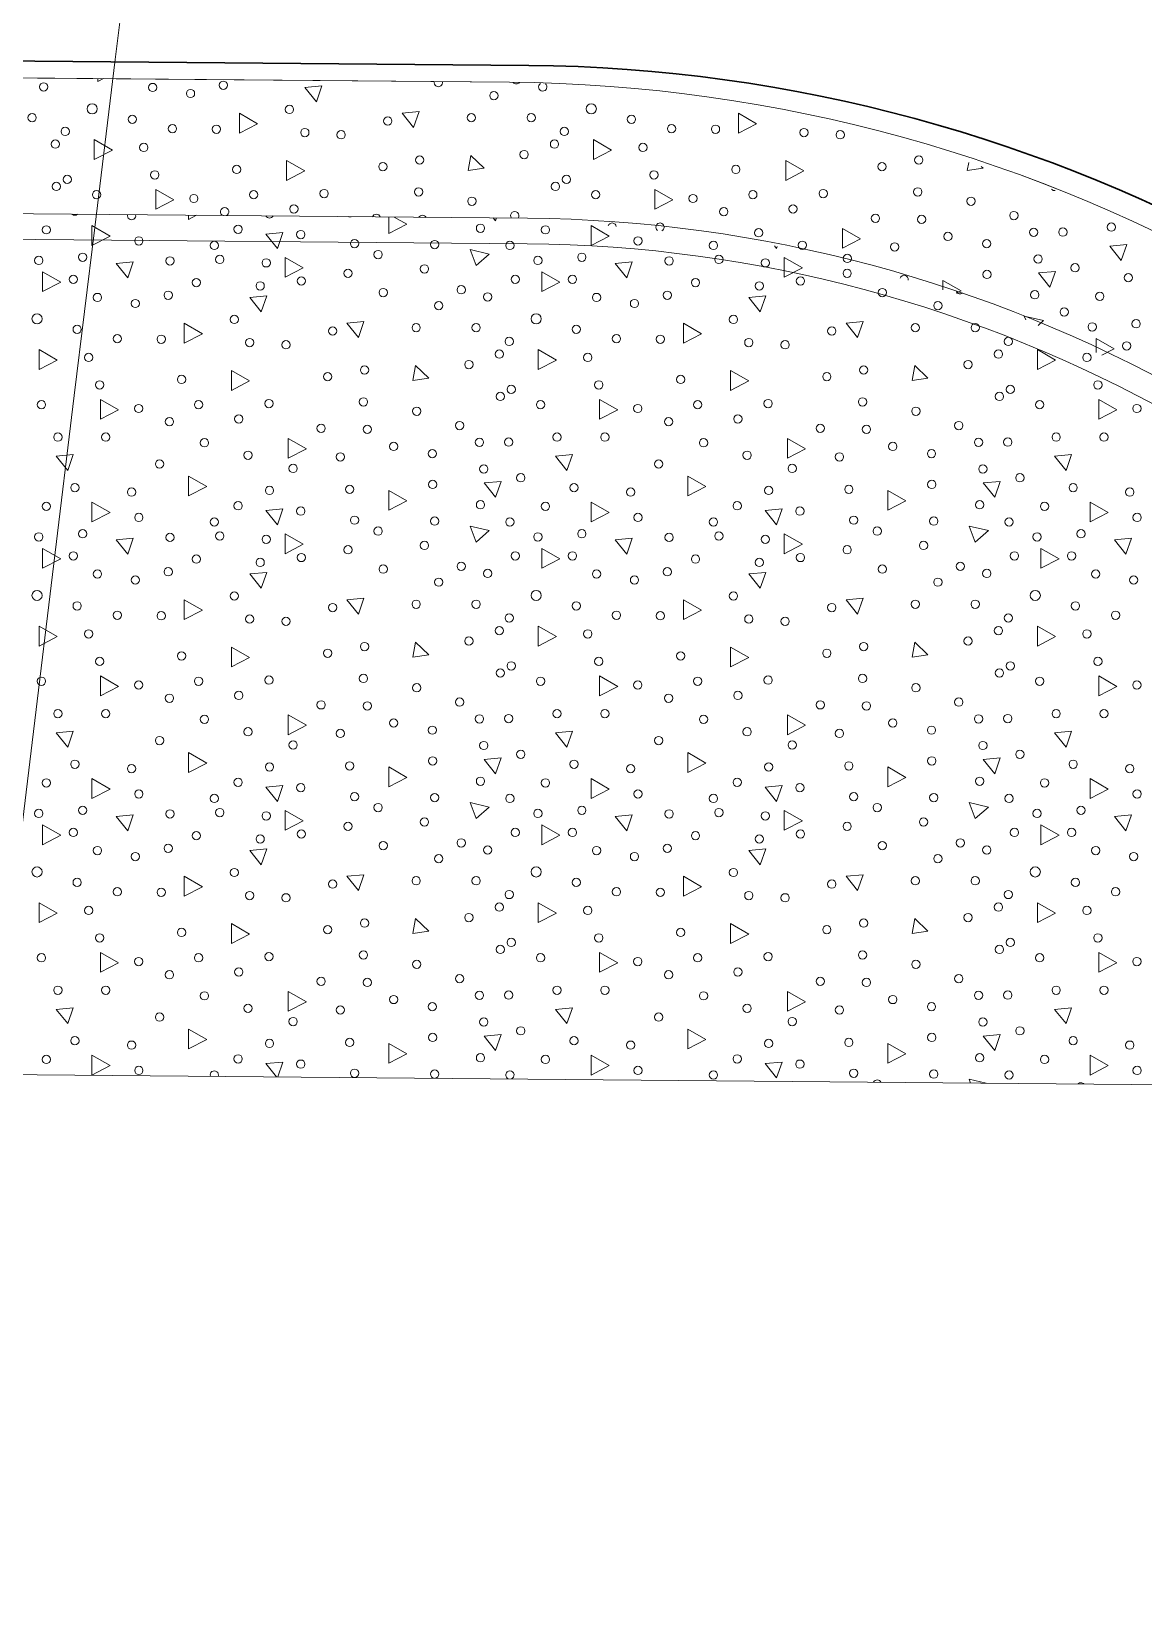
# Model space of a CAD drawing. Extents: x 2536801 to 2538856, y 7112140 to 7131569.
# Drawn here: x 2538338.9 to 2538382.5, y 7129073.7 to 7129136 of the extents above; entities that cross this region are included whole.
import ezdxf

# ---------------------------------------------------------------- set-up
doc = ezdxf.new("R2010")
doc.units = 0
doc.header["$LTSCALE"] = 100
doc.header["$MEASUREMENT"] = 0
for name, color, linetype, lineweight in [('D_BOC_XST', 4, 'Continuous', 13), ('D_CTB_1', 2, 'Continuous', 0), ('D_EOS_ML', 7, 'Continuous', 30), ('D_EOT_ML', 7, 'Continuous', 13), ('D_FOC_XST', 4, 'Continuous', 30), ('D_RIPRAP_1', 7, 'Continuous', 0)]:
    doc.layers.add(name, color=color, linetype=linetype, lineweight=lineweight)

msp = doc.modelspace()

# ---------------------------------------------------------------- linework, layer by layer
at = {"layer": 'D_BOC_XST', "lineweight": 0}
msp.add_line((2538223.747, 7129135.167), (2538357.661, 7129133.989), dxfattribs=at)
at = {"layer": 'D_BOC_XST', "lineweight": 0, "flags": 128}
msp.add_lwpolyline([(2538357.661, 7129133.989), (2538223.748, 7129135.167)], dxfattribs=at)
at = {"layer": 'D_BOC_XST', "lineweight": 0}
msp.add_arc((2538357.133, 7129073.991), 60, 30.2912, 89.49567, dxfattribs=at)
at = {"layer": 'D_CTB_1', "linetype": 'Continuous', "lineweight": 0, "ltscale": 0.025, "extrusion": (0, 0, -1)}
for radius, start, end in [(11516, 6.670132, 11.5299872), (11484, 1.8249254, 8.0891807)]:
    msp.add_arc((-2549729.581, 7127736.073), radius, start, end, dxfattribs=at)
at = {"layer": 'D_EOS_ML', "extrusion": (0, 0, -1)}
for radius, start, end in [(11515, 1.8249254, 11.5299872), (11485, 1.8249254, 10.3229376), (11403, 3.5272703, 8.5208017)]:
    msp.add_arc((-2549729.581, 7127736.073), radius, start, end, dxfattribs=at)
at = {"layer": 'D_EOT_ML', "extrusion": (0, 0, -1)}
for radius, start, end in [(11527, 1.8249254, 11.5299872), (11473, 1.8249254, 10.3226488), (11413, 3.6579404, 8.3726406)]:
    msp.add_arc((-2549729.581, 7127736.073), radius, start, end, dxfattribs=at)
at = {"layer": 'D_FOC_XST'}
msp.add_line((2538223.754, 7129135.834), (2538358.409, 7129134.649), dxfattribs=at)
msp.add_arc((2538357.881, 7129074.651), 60, 31.31227, 89.49567, dxfattribs=at)
at = {"layer": 'D_RIPRAP_1', "color": 7, "linetype": 'Continuous', "lineweight": 0}
for p, q in [((2538356.028, 7129130.524), (2538356.136, 7129131.108)), ((2538356.136, 7129131.108), (2538356.654, 7129130.612)), ((2538375.63, 7129130.524), (2538375.689, 7129130.843)), ((2538356.654, 7129130.612), (2538356.028, 7129130.524)), ((2538376.256, 7129130.612), (2538375.63, 7129130.524)), ((2538376.182, 7129130.683), (2538376.256, 7129130.612)), ((2538262.841, 7129128.49), (2538358.348, 7129127.649)), ((2538353.862, 7129122.28), (2538353.97, 7129122.864)), ((2538353.97, 7129122.864), (2538354.488, 7129122.368)), ((2538373.464, 7129122.28), (2538373.572, 7129122.864)), ((2538373.572, 7129122.864), (2538374.09, 7129122.368)), ((2538354.488, 7129122.368), (2538353.862, 7129122.28)), ((2538374.09, 7129122.368), (2538373.464, 7129122.28)), ((2538353.862, 7129111.424), (2538353.97, 7129112.008)), ((2538353.97, 7129112.008), (2538354.488, 7129111.512)), ((2538373.464, 7129111.424), (2538373.572, 7129112.008)), ((2538373.572, 7129112.008), (2538374.09, 7129111.512)), ((2538354.488, 7129111.512), (2538353.862, 7129111.424)), ((2538374.09, 7129111.512), (2538373.464, 7129111.424)), ((2538353.862, 7129100.568), (2538353.97, 7129101.152)), ((2538353.97, 7129101.152), (2538354.488, 7129100.656)), ((2538373.464, 7129100.568), (2538373.572, 7129101.152)), ((2538373.572, 7129101.152), (2538374.09, 7129100.656)), ((2538354.488, 7129100.656), (2538353.862, 7129100.568)), ((2538374.09, 7129100.656), (2538373.464, 7129100.568))]:
    msp.add_line(p, q, dxfattribs=at)
at = {"layer": 'D_RIPRAP_1', "color": 7, "linetype": 'Continuous', "lineweight": 0, "flags": 128}
for points in [[(2538223.748, 7129135.167), (2538357.661, 7129133.989, -0.264232), (2538408.941, 7129104.255, -0.088771), (2538416.221, 7129084.409), (2538417.1, 7129084.305, 0.096526), (2538409.142, 7129105.833, 0.259472), (2538358.409, 7129134.649), (2538223.754, 7129135.834, -0.000001)], [(2538262.85, 7129129.49), (2538358.357, 7129128.649, -0.25617), (2538403.665, 7129103.284), (2538408.851, 7129094.993, 0.000211), (2538407.706, 7129085.424), (2538416.221, 7129084.409, 0.088771), (2538408.941, 7129104.255, 0.264232), (2538357.661, 7129133.989), (2538223.748, 7129135.167)]]:
    msp.add_lwpolyline(points, format="xyb", dxfattribs=at)
for points in [[(2538416.221, 7129084.409, 0.088771), (2538408.941, 7129104.255, 0.264232), (2538357.661, 7129133.989), (2538223.748, 7129135.167, 0.000001), (2538223.748, 7129135.167), (2538223.747, 7129135.167, 0.000001), (2538223.747, 7129135.167, 0.033064), (2538217.241, 7129134.794, 0.005237), (2538216.217, 7129134.656, 0.000823), (2538211.673, 7129096.728), (2538217.347, 7129105.3, -0.253968), (2538262.85, 7129129.49), (2538358.357, 7129128.649, -0.25617), (2538403.665, 7129103.284), (2538408.851, 7129094.993, 0.000013), (2538408.781, 7129094.41, 0.000198), (2538407.706, 7129085.424)], [(2538211.673, 7129096.728, 0.000013), (2538211.604, 7129096.145), (2538408.781, 7129094.41, -0.000013), (2538408.851, 7129094.993), (2538403.665, 7129103.284, 0.25617), (2538358.357, 7129128.649), (2538262.85, 7129129.49, 0.253968), (2538217.347, 7129105.3)], [(2538211.673, 7129096.728, 0.000013), (2538211.604, 7129096.145), (2538408.781, 7129094.41, -0.000013), (2538408.851, 7129094.993), (2538403.665, 7129103.284, 0.25617), (2538358.357, 7129128.649), (2538262.85, 7129129.49, 0.253968), (2538217.347, 7129105.3)]]:
    msp.add_lwpolyline(points, format="xyb", close=True, dxfattribs=at)
for points in [[(2538341.712, 7129134.129), (2538341.486, 7129134.012), (2538341.486, 7129134.131)], [(2538345.363, 7129128.764), (2538345.054, 7129128.604), (2538345.054, 7129128.766)], [(2538353.13, 7129128.695), (2538353.622, 7129128.412), (2538352.91, 7129128.044), (2538352.91, 7129128.697)], [(2538357.146, 7129128.66), (2538357.108, 7129128.55), (2538357.018, 7129128.661)], [(2538368.171, 7129127.538), (2538368.146, 7129127.466), (2538368.066, 7129127.564)], [(2538374.678, 7129125.844), (2538374.678, 7129126.21), (2538375.39, 7129125.8), (2538375.202, 7129125.703)], [(2538377.928, 7129124.665), (2538377.874, 7129124.806), (2538378.63, 7129124.632), (2538378.411, 7129124.441)], [(2538380.69, 7129123.382), (2538380.69, 7129123.934), (2538381.402, 7129123.524), (2538380.92, 7129123.275)], [(2538348.51, 7129094.94), (2538348.092, 7129095.46), (2538348.76, 7129095.524), (2538348.558, 7129094.94)], [(2538375.765, 7129094.7), (2538375.708, 7129094.85), (2538376.381, 7129094.695)]]:
    msp.add_lwpolyline(points, dxfattribs=at)
for points in [[(2538349.618, 7129133.784), (2538350.286, 7129133.848), (2538350.07, 7129133.222)], [(2538347.048, 7129131.992), (2538347.048, 7129132.77), (2538347.76, 7129132.36)], [(2538353.438, 7129132.77), (2538354.106, 7129132.834), (2538353.89, 7129132.208)], [(2538366.65, 7129131.992), (2538366.65, 7129132.77), (2538367.362, 7129132.36)], [(2538341.35, 7129130.956), (2538341.35, 7129131.734), (2538342.062, 7129131.324)], [(2538360.952, 7129130.956), (2538360.952, 7129131.734), (2538361.664, 7129131.324)], [(2538348.904, 7129130.136), (2538348.904, 7129130.914), (2538349.616, 7129130.504)], [(2538368.506, 7129130.136), (2538368.506, 7129130.914), (2538369.218, 7129130.504)], [(2538343.76, 7129129.002), (2538343.76, 7129129.78), (2538344.472, 7129129.37)], [(2538363.362, 7129129.002), (2538363.362, 7129129.78), (2538364.074, 7129129.37)], [(2538341.256, 7129127.582), (2538341.256, 7129128.36), (2538341.968, 7129127.95)], [(2538360.858, 7129127.582), (2538360.858, 7129128.36), (2538361.57, 7129127.95)], [(2538370.734, 7129127.474), (2538370.734, 7129128.252), (2538371.446, 7129127.842)], [(2538348.092, 7129128.028), (2538348.76, 7129128.092), (2538348.544, 7129127.466)], [(2538381.226, 7129127.548), (2538381.894, 7129127.612), (2538381.678, 7129126.986)], [(2538348.842, 7129126.336), (2538348.842, 7129127.114), (2538349.554, 7129126.704)], [(2538356.344, 7129126.792), (2538356.106, 7129127.418), (2538356.862, 7129127.244)], [(2538368.444, 7129126.336), (2538368.444, 7129127.114), (2538369.156, 7129126.704)], [(2538339.32, 7129125.768), (2538339.32, 7129126.546), (2538340.032, 7129126.136)], [(2538342.208, 7129126.878), (2538342.876, 7129126.942), (2538342.66, 7129126.316)], [(2538358.922, 7129125.768), (2538358.922, 7129126.546), (2538359.634, 7129126.136)], [(2538361.81, 7129126.878), (2538362.478, 7129126.942), (2538362.262, 7129126.316)], [(2538378.424, 7129126.5), (2538379.092, 7129126.564), (2538378.876, 7129125.938)], [(2538347.452, 7129125.54), (2538348.12, 7129125.604), (2538347.904, 7129124.978)], [(2538367.054, 7129125.54), (2538367.722, 7129125.604), (2538367.506, 7129124.978)], [(2538344.882, 7129123.748), (2538344.882, 7129124.526), (2538345.594, 7129124.116)], [(2538351.272, 7129124.526), (2538351.94, 7129124.59), (2538351.724, 7129123.964)], [(2538364.484, 7129123.748), (2538364.484, 7129124.526), (2538365.196, 7129124.116)], [(2538370.874, 7129124.526), (2538371.542, 7129124.59), (2538371.326, 7129123.964)], [(2538339.184, 7129122.712), (2538339.184, 7129123.49), (2538339.896, 7129123.08)], [(2538358.786, 7129122.712), (2538358.786, 7129123.49), (2538359.498, 7129123.08)], [(2538378.388, 7129122.712), (2538378.388, 7129123.49), (2538379.1, 7129123.08)], [(2538346.738, 7129121.892), (2538346.738, 7129122.67), (2538347.45, 7129122.26)], [(2538366.34, 7129121.892), (2538366.34, 7129122.67), (2538367.052, 7129122.26)], [(2538341.594, 7129120.758), (2538341.594, 7129121.536), (2538342.306, 7129121.126)], [(2538361.196, 7129120.758), (2538361.196, 7129121.536), (2538361.908, 7129121.126)], [(2538380.798, 7129120.758), (2538380.798, 7129121.536), (2538381.51, 7129121.126)], [(2538348.966, 7129119.23), (2538348.966, 7129120.008), (2538349.678, 7129119.598)], [(2538368.568, 7129119.23), (2538368.568, 7129120.008), (2538369.28, 7129119.598)], [(2538339.856, 7129119.304), (2538340.524, 7129119.368), (2538340.308, 7129118.742)], [(2538359.458, 7129119.304), (2538360.126, 7129119.368), (2538359.91, 7129118.742)], [(2538379.06, 7129119.304), (2538379.728, 7129119.368), (2538379.512, 7129118.742)], [(2538345.054, 7129117.748), (2538345.054, 7129118.526), (2538345.766, 7129118.116)], [(2538356.656, 7129118.256), (2538357.324, 7129118.32), (2538357.108, 7129117.694)], [(2538364.656, 7129117.748), (2538364.656, 7129118.526), (2538365.368, 7129118.116)], [(2538376.258, 7129118.256), (2538376.926, 7129118.32), (2538376.71, 7129117.694)], [(2538352.91, 7129117.188), (2538352.91, 7129117.966), (2538353.622, 7129117.556)], [(2538372.512, 7129117.188), (2538372.512, 7129117.966), (2538373.224, 7129117.556)], [(2538341.256, 7129116.726), (2538341.256, 7129117.504), (2538341.968, 7129117.094)], [(2538348.092, 7129117.172), (2538348.76, 7129117.236), (2538348.544, 7129116.61)], [(2538360.858, 7129116.726), (2538360.858, 7129117.504), (2538361.57, 7129117.094)], [(2538367.694, 7129117.172), (2538368.362, 7129117.236), (2538368.146, 7129116.61)], [(2538380.46, 7129116.726), (2538380.46, 7129117.504), (2538381.172, 7129117.094)], [(2538356.344, 7129115.936), (2538356.106, 7129116.562), (2538356.862, 7129116.388)], [(2538375.946, 7129115.936), (2538375.708, 7129116.562), (2538376.464, 7129116.388)], [(2538342.208, 7129116.022), (2538342.876, 7129116.086), (2538342.66, 7129115.46)], [(2538348.842, 7129115.48), (2538348.842, 7129116.258), (2538349.554, 7129115.848)], [(2538361.81, 7129116.022), (2538362.478, 7129116.086), (2538362.262, 7129115.46)], [(2538368.444, 7129115.48), (2538368.444, 7129116.258), (2538369.156, 7129115.848)], [(2538381.412, 7129116.022), (2538382.08, 7129116.086), (2538381.864, 7129115.46)], [(2538339.32, 7129114.912), (2538339.32, 7129115.69), (2538340.032, 7129115.28)], [(2538358.922, 7129114.912), (2538358.922, 7129115.69), (2538359.634, 7129115.28)], [(2538378.524, 7129114.912), (2538378.524, 7129115.69), (2538379.236, 7129115.28)], [(2538347.452, 7129114.684), (2538348.12, 7129114.748), (2538347.904, 7129114.122)], [(2538367.054, 7129114.684), (2538367.722, 7129114.748), (2538367.506, 7129114.122)], [(2538344.882, 7129112.892), (2538344.882, 7129113.67), (2538345.594, 7129113.26)], [(2538351.272, 7129113.67), (2538351.94, 7129113.734), (2538351.724, 7129113.108)], [(2538364.484, 7129112.892), (2538364.484, 7129113.67), (2538365.196, 7129113.26)], [(2538370.874, 7129113.67), (2538371.542, 7129113.734), (2538371.326, 7129113.108)], [(2538339.184, 7129111.856), (2538339.184, 7129112.634), (2538339.896, 7129112.224)], [(2538358.786, 7129111.856), (2538358.786, 7129112.634), (2538359.498, 7129112.224)], [(2538378.388, 7129111.856), (2538378.388, 7129112.634), (2538379.1, 7129112.224)], [(2538346.738, 7129111.036), (2538346.738, 7129111.814), (2538347.45, 7129111.404)], [(2538366.34, 7129111.036), (2538366.34, 7129111.814), (2538367.052, 7129111.404)], [(2538341.594, 7129109.902), (2538341.594, 7129110.68), (2538342.306, 7129110.27)], [(2538361.196, 7129109.902), (2538361.196, 7129110.68), (2538361.908, 7129110.27)], [(2538380.798, 7129109.902), (2538380.798, 7129110.68), (2538381.51, 7129110.27)], [(2538348.966, 7129108.374), (2538348.966, 7129109.152), (2538349.678, 7129108.742)], [(2538368.568, 7129108.374), (2538368.568, 7129109.152), (2538369.28, 7129108.742)], [(2538339.856, 7129108.448), (2538340.524, 7129108.512), (2538340.308, 7129107.886)], [(2538359.458, 7129108.448), (2538360.126, 7129108.512), (2538359.91, 7129107.886)], [(2538379.06, 7129108.448), (2538379.728, 7129108.512), (2538379.512, 7129107.886)], [(2538345.054, 7129106.892), (2538345.054, 7129107.67), (2538345.766, 7129107.26)], [(2538364.656, 7129106.892), (2538364.656, 7129107.67), (2538365.368, 7129107.26)], [(2538352.91, 7129106.332), (2538352.91, 7129107.11), (2538353.622, 7129106.7)], [(2538356.656, 7129107.4), (2538357.324, 7129107.464), (2538357.108, 7129106.838)], [(2538372.512, 7129106.332), (2538372.512, 7129107.11), (2538373.224, 7129106.7)], [(2538376.258, 7129107.4), (2538376.926, 7129107.464), (2538376.71, 7129106.838)], [(2538341.256, 7129105.87), (2538341.256, 7129106.648), (2538341.968, 7129106.238)], [(2538360.858, 7129105.87), (2538360.858, 7129106.648), (2538361.57, 7129106.238)], [(2538380.46, 7129105.87), (2538380.46, 7129106.648), (2538381.172, 7129106.238)], [(2538348.092, 7129106.316), (2538348.76, 7129106.38), (2538348.544, 7129105.754)], [(2538367.694, 7129106.316), (2538368.362, 7129106.38), (2538368.146, 7129105.754)], [(2538342.208, 7129105.166), (2538342.876, 7129105.23), (2538342.66, 7129104.604)], [(2538348.842, 7129104.624), (2538348.842, 7129105.402), (2538349.554, 7129104.992)], [(2538356.344, 7129105.08), (2538356.106, 7129105.706), (2538356.862, 7129105.532)], [(2538361.81, 7129105.166), (2538362.478, 7129105.23), (2538362.262, 7129104.604)], [(2538368.444, 7129104.624), (2538368.444, 7129105.402), (2538369.156, 7129104.992)], [(2538375.946, 7129105.08), (2538375.708, 7129105.706), (2538376.464, 7129105.532)], [(2538381.412, 7129105.166), (2538382.08, 7129105.23), (2538381.864, 7129104.604)], [(2538339.32, 7129104.056), (2538339.32, 7129104.834), (2538340.032, 7129104.424)], [(2538358.922, 7129104.056), (2538358.922, 7129104.834), (2538359.634, 7129104.424)], [(2538378.524, 7129104.056), (2538378.524, 7129104.834), (2538379.236, 7129104.424)], [(2538347.452, 7129103.828), (2538348.12, 7129103.892), (2538347.904, 7129103.266)], [(2538367.054, 7129103.828), (2538367.722, 7129103.892), (2538367.506, 7129103.266)], [(2538344.882, 7129102.036), (2538344.882, 7129102.814), (2538345.594, 7129102.404)], [(2538351.272, 7129102.814), (2538351.94, 7129102.878), (2538351.724, 7129102.252)], [(2538364.484, 7129102.036), (2538364.484, 7129102.814), (2538365.196, 7129102.404)], [(2538370.874, 7129102.814), (2538371.542, 7129102.878), (2538371.326, 7129102.252)], [(2538339.184, 7129101), (2538339.184, 7129101.778), (2538339.896, 7129101.368)], [(2538358.786, 7129101), (2538358.786, 7129101.778), (2538359.498, 7129101.368)], [(2538378.388, 7129101), (2538378.388, 7129101.778), (2538379.1, 7129101.368)], [(2538346.738, 7129100.18), (2538346.738, 7129100.958), (2538347.45, 7129100.548)], [(2538366.34, 7129100.18), (2538366.34, 7129100.958), (2538367.052, 7129100.548)], [(2538341.594, 7129099.046), (2538341.594, 7129099.824), (2538342.306, 7129099.414)], [(2538361.196, 7129099.046), (2538361.196, 7129099.824), (2538361.908, 7129099.414)], [(2538380.798, 7129099.046), (2538380.798, 7129099.824), (2538381.51, 7129099.414)], [(2538348.966, 7129097.518), (2538348.966, 7129098.296), (2538349.678, 7129097.886)], [(2538368.568, 7129097.518), (2538368.568, 7129098.296), (2538369.28, 7129097.886)], [(2538339.856, 7129097.592), (2538340.524, 7129097.656), (2538340.308, 7129097.03)], [(2538359.458, 7129097.592), (2538360.126, 7129097.656), (2538359.91, 7129097.03)], [(2538379.06, 7129097.592), (2538379.728, 7129097.656), (2538379.512, 7129097.03)], [(2538345.054, 7129096.036), (2538345.054, 7129096.814), (2538345.766, 7129096.404)], [(2538356.656, 7129096.544), (2538357.324, 7129096.608), (2538357.108, 7129095.982)], [(2538364.656, 7129096.036), (2538364.656, 7129096.814), (2538365.368, 7129096.404)], [(2538376.258, 7129096.544), (2538376.926, 7129096.608), (2538376.71, 7129095.982)], [(2538352.91, 7129095.476), (2538352.91, 7129096.254), (2538353.622, 7129095.844)], [(2538372.512, 7129095.476), (2538372.512, 7129096.254), (2538373.224, 7129095.844)], [(2538341.256, 7129095.014), (2538341.256, 7129095.792), (2538341.968, 7129095.382)], [(2538360.858, 7129095.014), (2538360.858, 7129095.792), (2538361.57, 7129095.382)], [(2538367.694, 7129095.46), (2538368.362, 7129095.524), (2538368.146, 7129094.898)], [(2538380.46, 7129095.014), (2538380.46, 7129095.792), (2538381.172, 7129095.382)]]:
    msp.add_lwpolyline(points, close=True, dxfattribs=at)
at = {"layer": 'D_RIPRAP_1', "color": 7, "linetype": 'Continuous', "lineweight": 0}
for centre, radius in [((2538339.36, 7129133.804), 0.163), ((2538343.64, 7129133.782), 0.163), ((2538346.418, 7129133.87), 0.163), ((2538345.128, 7129133.546), 0.163), ((2538357.042, 7129133.462), 0.163), ((2538338.908, 7129132.596), 0.163), ((2538341.266, 7129132.942), 0.199), ((2538342.842, 7129132.532), 0.163), ((2538349.014, 7129132.92), 0.163), ((2538352.876, 7129132.466), 0.163), ((2538356.156, 7129132.596), 0.163), ((2538358.51, 7129132.596), 0.163), ((2538360.868, 7129132.942), 0.199), ((2538362.444, 7129132.532), 0.163), ((2538340.208, 7129132.056), 0.163), ((2538344.418, 7129132.164), 0.163), ((2538346.144, 7129132.142), 0.163), ((2538349.618, 7129132.014), 0.163), ((2538351.042, 7129131.926), 0.163), ((2538359.81, 7129132.056), 0.163), ((2538364.02, 7129132.164), 0.163), ((2538365.746, 7129132.142), 0.163), ((2538369.22, 7129132.014), 0.163), ((2538370.644, 7129131.926), 0.163), ((2538339.82, 7129131.56), 0.163), ((2538343.294, 7129131.43), 0.163), ((2538358.228, 7129131.15), 0.163), ((2538359.422, 7129131.56), 0.163), ((2538362.896, 7129131.43), 0.163), ((2538346.942, 7129130.566), 0.163), ((2538352.682, 7129130.674), 0.163), ((2538354.128, 7129130.934), 0.163), ((2538366.544, 7129130.566), 0.163), ((2538372.284, 7129130.674), 0.163), ((2538373.73, 7129130.934), 0.163), ((2538339.858, 7129129.898), 0.163), ((2538340.288, 7129130.174), 0.163), ((2538343.726, 7129130.352), 0.163), ((2538359.46, 7129129.898), 0.163), ((2538359.89, 7129130.174), 0.163), ((2538363.328, 7129130.352), 0.163), ((2538341.438, 7129129.574), 0.163), ((2538345.258, 7129129.424), 0.163), ((2538347.61, 7129129.574), 0.163), ((2538350.374, 7129129.618), 0.163), ((2538354.086, 7129129.682), 0.163), ((2538356.178, 7129129.316), 0.163), ((2538361.04, 7129129.574), 0.163), ((2538364.86, 7129129.424), 0.163), ((2538367.212, 7129129.574), 0.163), ((2538369.976, 7129129.618), 0.163), ((2538373.688, 7129129.682), 0.163), ((2538375.78, 7129129.316), 0.163), ((2538349.188, 7129129.014), 0.163), ((2538366.07, 7129128.906), 0.163), ((2538368.79, 7129129.014), 0.163), ((2538377.464, 7129128.754), 0.163), ((2538339.466, 7129128.194), 0.163), ((2538346.998, 7129128.216), 0.163), ((2538356.516, 7129128.258), 0.163), ((2538359.068, 7129128.194), 0.163), ((2538367.442, 7129128.078), 0.163), ((2538372.026, 7129128.646), 0.163), ((2538373.84, 7129128.604), 0.163), ((2538378.242, 7129128.096), 0.163), ((2538379.39, 7129128.106), 0.163), ((2538381.29, 7129128.3), 0.163), ((2538343.098, 7129127.76), 0.163), ((2538346.064, 7129127.582), 0.163), ((2538349.458, 7129128.008), 0.163), ((2538351.572, 7129127.652), 0.163), ((2538354.716, 7129127.616), 0.163), ((2538357.672, 7129127.582), 0.163), ((2538362.7, 7129127.76), 0.163), ((2538365.666, 7129127.582), 0.163), ((2538369.154, 7129127.588), 0.163), ((2538372.78, 7129127.524), 0.163), ((2538374.874, 7129127.934), 0.163), ((2538376.394, 7129127.652), 0.163), ((2538339.17, 7129126.994), 0.163), ((2538340.894, 7129127.118), 0.163), ((2538344.322, 7129126.976), 0.163), ((2538346.278, 7129127.03), 0.163), ((2538348.1, 7129126.898), 0.163), ((2538352.494, 7129127.224), 0.163), ((2538358.772, 7129126.994), 0.163), ((2538360.496, 7129127.118), 0.163), ((2538363.924, 7129126.976), 0.163), ((2538365.88, 7129127.03), 0.163), ((2538367.702, 7129126.898), 0.163), ((2538370.924, 7129127.07), 0.163), ((2538378.414, 7129127.05), 0.163), ((2538340.524, 7129126.25), 0.163), ((2538349.48, 7129126.186), 0.163), ((2538351.314, 7129126.488), 0.163), ((2538354.314, 7129126.66), 0.163), ((2538357.882, 7129126.25), 0.163), ((2538360.126, 7129126.25), 0.163), ((2538369.082, 7129126.186), 0.163), ((2538370.916, 7129126.488), 0.163), ((2538376.406, 7129126.444), 0.163), ((2538379.866, 7129126.704), 0.163), ((2538381.958, 7129126.316), 0.163), ((2538344.252, 7129125.626), 0.163), ((2538345.358, 7129126.122), 0.163), ((2538347.864, 7129125.992), 0.163), ((2538352.696, 7129125.732), 0.163), ((2538355.76, 7129125.84), 0.163), ((2538356.796, 7129125.56), 0.163), ((2538363.854, 7129125.626), 0.163), ((2538364.96, 7129126.122), 0.163), ((2538367.466, 7129125.992), 0.163), ((2538372.298, 7129125.732), 0.163), ((2538378.284, 7129125.646), 0.163), ((2538380.836, 7129125.582), 0.163), ((2538341.474, 7129125.538), 0.163), ((2538342.962, 7129125.302), 0.163), ((2538354.876, 7129125.218), 0.163), ((2538361.076, 7129125.538), 0.163), ((2538362.564, 7129125.302), 0.163), ((2538374.478, 7129125.218), 0.163), ((2538379.44, 7129124.97), 0.163), ((2538339.1, 7129124.698), 0.199), ((2538346.848, 7129124.676), 0.163), ((2538353.99, 7129124.352), 0.163), ((2538356.344, 7129124.352), 0.163), ((2538358.702, 7129124.698), 0.199), ((2538366.45, 7129124.676), 0.163), ((2538373.592, 7129124.352), 0.163), ((2538375.946, 7129124.352), 0.163), ((2538380.54, 7129124.382), 0.163), ((2538382.264, 7129124.506), 0.163), ((2538340.676, 7129124.288), 0.163), ((2538342.252, 7129123.92), 0.163), ((2538343.978, 7129123.898), 0.163), ((2538347.452, 7129123.77), 0.163), ((2538348.876, 7129123.682), 0.163), ((2538350.71, 7129124.222), 0.163), ((2538357.644, 7129123.812), 0.163), ((2538360.278, 7129124.288), 0.163), ((2538361.854, 7129123.92), 0.163), ((2538363.58, 7129123.898), 0.163), ((2538367.054, 7129123.77), 0.163), ((2538368.478, 7129123.682), 0.163), ((2538370.312, 7129124.222), 0.163), ((2538377.246, 7129123.812), 0.163), ((2538341.128, 7129123.186), 0.163), ((2538357.256, 7129123.316), 0.163), ((2538360.73, 7129123.186), 0.163), ((2538376.858, 7129123.316), 0.163), ((2538380.332, 7129123.186), 0.163), ((2538381.894, 7129123.638), 0.163), ((2538350.516, 7129122.43), 0.163), ((2538351.962, 7129122.69), 0.163), ((2538356.062, 7129122.906), 0.163), ((2538370.118, 7129122.43), 0.163), ((2538371.564, 7129122.69), 0.163), ((2538375.664, 7129122.906), 0.163), ((2538341.56, 7129122.108), 0.163), ((2538344.776, 7129122.322), 0.163), ((2538357.724, 7129121.93), 0.163), ((2538361.162, 7129122.108), 0.163), ((2538364.378, 7129122.322), 0.163), ((2538377.326, 7129121.93), 0.163), ((2538380.764, 7129122.108), 0.163), ((2538339.272, 7129121.33), 0.163), ((2538343.092, 7129121.18), 0.163), ((2538345.444, 7129121.33), 0.163), ((2538348.208, 7129121.374), 0.163), ((2538351.92, 7129121.438), 0.163), ((2538357.294, 7129121.654), 0.163), ((2538358.874, 7129121.33), 0.163), ((2538362.694, 7129121.18), 0.163), ((2538365.046, 7129121.33), 0.163), ((2538367.81, 7129121.374), 0.163), ((2538371.522, 7129121.438), 0.163), ((2538376.896, 7129121.654), 0.163), ((2538378.476, 7129121.33), 0.163), ((2538382.296, 7129121.18), 0.163), ((2538344.302, 7129120.662), 0.163), ((2538347.022, 7129120.77), 0.163), ((2538354.012, 7129121.072), 0.163), ((2538363.904, 7129120.662), 0.163), ((2538366.624, 7129120.77), 0.163), ((2538373.614, 7129121.072), 0.163), ((2538339.92, 7129120.056), 0.163), ((2538341.798, 7129120.056), 0.163), ((2538350.258, 7129120.402), 0.163), ((2538352.072, 7129120.36), 0.163), ((2538355.696, 7129120.51), 0.163), ((2538359.522, 7129120.056), 0.163), ((2538361.4, 7129120.056), 0.163), ((2538369.86, 7129120.402), 0.163), ((2538371.674, 7129120.36), 0.163), ((2538375.298, 7129120.51), 0.163), ((2538379.124, 7129120.056), 0.163), ((2538381.002, 7129120.056), 0.163), ((2538345.674, 7129119.834), 0.163), ((2538347.386, 7129119.344), 0.163), ((2538353.106, 7129119.69), 0.163), ((2538354.626, 7129119.408), 0.163), ((2538356.474, 7129119.852), 0.163), ((2538357.622, 7129119.862), 0.163), ((2538365.276, 7129119.834), 0.163), ((2538366.988, 7129119.344), 0.163), ((2538372.708, 7129119.69), 0.163), ((2538374.228, 7129119.408), 0.163), ((2538376.076, 7129119.852), 0.163), ((2538377.224, 7129119.862), 0.163), ((2538343.912, 7129119), 0.163), ((2538349.156, 7129118.826), 0.163), ((2538351.012, 7129119.28), 0.163), ((2538356.646, 7129118.806), 0.163), ((2538363.514, 7129119), 0.163), ((2538368.758, 7129118.826), 0.163), ((2538370.614, 7129119.28), 0.163), ((2538376.248, 7129118.806), 0.163), ((2538340.588, 7129118.072), 0.163), ((2538354.638, 7129118.2), 0.163), ((2538358.098, 7129118.46), 0.163), ((2538360.19, 7129118.072), 0.163), ((2538374.24, 7129118.2), 0.163), ((2538377.7, 7129118.46), 0.163), ((2538379.792, 7129118.072), 0.163), ((2538342.812, 7129117.898), 0.163), ((2538348.23, 7129117.964), 0.163), ((2538351.38, 7129118.006), 0.163), ((2538362.414, 7129117.898), 0.163), ((2538367.832, 7129117.964), 0.163), ((2538370.982, 7129118.006), 0.163), ((2538382.016, 7129117.898), 0.163), ((2538339.466, 7129117.338), 0.163), ((2538343.098, 7129116.904), 0.163), ((2538346.998, 7129117.36), 0.163), ((2538349.458, 7129117.152), 0.163), ((2538356.516, 7129117.402), 0.163), ((2538359.068, 7129117.338), 0.163), ((2538362.7, 7129116.904), 0.163), ((2538366.6, 7129117.36), 0.163), ((2538369.06, 7129117.152), 0.163), ((2538376.118, 7129117.402), 0.163), ((2538378.67, 7129117.338), 0.163), ((2538382.302, 7129116.904), 0.163), ((2538340.894, 7129116.262), 0.163), ((2538346.064, 7129116.726), 0.163), ((2538351.572, 7129116.796), 0.163), ((2538352.494, 7129116.368), 0.163), ((2538354.716, 7129116.76), 0.163), ((2538357.672, 7129116.726), 0.163), ((2538360.496, 7129116.262), 0.163), ((2538365.666, 7129116.726), 0.163), ((2538371.174, 7129116.796), 0.163), ((2538372.096, 7129116.368), 0.163), ((2538374.318, 7129116.76), 0.163), ((2538377.274, 7129116.726), 0.163), ((2538380.098, 7129116.262), 0.163), ((2538339.17, 7129116.138), 0.163), ((2538344.322, 7129116.12), 0.163), ((2538346.278, 7129116.174), 0.163), ((2538348.1, 7129116.042), 0.163), ((2538351.314, 7129115.632), 0.163), ((2538354.314, 7129115.804), 0.163), ((2538358.772, 7129116.138), 0.163), ((2538363.924, 7129116.12), 0.163), ((2538365.88, 7129116.174), 0.163), ((2538367.702, 7129116.042), 0.163), ((2538370.916, 7129115.632), 0.163), ((2538373.916, 7129115.804), 0.163), ((2538378.374, 7129116.138), 0.163), ((2538340.524, 7129115.394), 0.163), ((2538345.358, 7129115.266), 0.163), ((2538347.864, 7129115.136), 0.163), ((2538349.48, 7129115.33), 0.163), ((2538355.76, 7129114.984), 0.163), ((2538357.882, 7129115.394), 0.163), ((2538360.126, 7129115.394), 0.163), ((2538364.96, 7129115.266), 0.163), ((2538367.466, 7129115.136), 0.163), ((2538369.082, 7129115.33), 0.163), ((2538375.362, 7129114.984), 0.163), ((2538377.484, 7129115.394), 0.163), ((2538379.728, 7129115.394), 0.163), ((2538341.474, 7129114.682), 0.163), ((2538342.962, 7129114.446), 0.163), ((2538344.252, 7129114.77), 0.163), ((2538352.696, 7129114.876), 0.163), ((2538354.876, 7129114.362), 0.163), ((2538356.796, 7129114.704), 0.163), ((2538361.076, 7129114.682), 0.163), ((2538362.564, 7129114.446), 0.163), ((2538363.854, 7129114.77), 0.163), ((2538372.298, 7129114.876), 0.163), ((2538374.478, 7129114.362), 0.163), ((2538376.398, 7129114.704), 0.163), ((2538380.678, 7129114.682), 0.163), ((2538382.166, 7129114.446), 0.163), ((2538339.1, 7129113.842), 0.199), ((2538346.848, 7129113.82), 0.163), ((2538358.702, 7129113.842), 0.199), ((2538366.45, 7129113.82), 0.163), ((2538378.304, 7129113.842), 0.199), ((2538340.676, 7129113.432), 0.163), ((2538350.71, 7129113.366), 0.163), ((2538353.99, 7129113.496), 0.163), ((2538356.344, 7129113.496), 0.163), ((2538360.278, 7129113.432), 0.163), ((2538370.312, 7129113.366), 0.163), ((2538373.592, 7129113.496), 0.163), ((2538375.946, 7129113.496), 0.163), ((2538379.88, 7129113.432), 0.163), ((2538342.252, 7129113.064), 0.163), ((2538343.978, 7129113.042), 0.163), ((2538347.452, 7129112.914), 0.163), ((2538348.876, 7129112.826), 0.163), ((2538357.256, 7129112.46), 0.163), ((2538357.644, 7129112.956), 0.163), ((2538361.854, 7129113.064), 0.163), ((2538363.58, 7129113.042), 0.163), ((2538367.054, 7129112.914), 0.163), ((2538368.478, 7129112.826), 0.163), ((2538376.858, 7129112.46), 0.163), ((2538377.246, 7129112.956), 0.163), ((2538381.456, 7129113.064), 0.163), ((2538341.128, 7129112.33), 0.163), ((2538356.062, 7129112.05), 0.163), ((2538360.73, 7129112.33), 0.163), ((2538375.664, 7129112.05), 0.163), ((2538380.332, 7129112.33), 0.163), ((2538341.56, 7129111.252), 0.163), ((2538344.776, 7129111.466), 0.163), ((2538350.516, 7129111.574), 0.163), ((2538351.962, 7129111.834), 0.163), ((2538361.162, 7129111.252), 0.163), ((2538364.378, 7129111.466), 0.163), ((2538370.118, 7129111.574), 0.163), ((2538371.564, 7129111.834), 0.163), ((2538380.764, 7129111.252), 0.163), ((2538357.294, 7129110.798), 0.163), ((2538357.724, 7129111.074), 0.163), ((2538376.896, 7129110.798), 0.163), ((2538377.326, 7129111.074), 0.163), ((2538339.272, 7129110.474), 0.163), ((2538343.092, 7129110.324), 0.163), ((2538345.444, 7129110.474), 0.163), ((2538348.208, 7129110.518), 0.163), ((2538351.92, 7129110.582), 0.163), ((2538354.012, 7129110.216), 0.163), ((2538358.874, 7129110.474), 0.163), ((2538362.694, 7129110.324), 0.163), ((2538365.046, 7129110.474), 0.163), ((2538367.81, 7129110.518), 0.163), ((2538371.522, 7129110.582), 0.163), ((2538373.614, 7129110.216), 0.163), ((2538378.476, 7129110.474), 0.163), ((2538382.296, 7129110.324), 0.163), ((2538344.302, 7129109.806), 0.163), ((2538347.022, 7129109.914), 0.163), ((2538350.258, 7129109.546), 0.163), ((2538352.072, 7129109.504), 0.163), ((2538355.696, 7129109.654), 0.163), ((2538363.904, 7129109.806), 0.163), ((2538366.624, 7129109.914), 0.163), ((2538369.86, 7129109.546), 0.163), ((2538371.674, 7129109.504), 0.163), ((2538375.298, 7129109.654), 0.163), ((2538339.92, 7129109.2), 0.163), ((2538341.798, 7129109.2), 0.163), ((2538345.674, 7129108.978), 0.163), ((2538353.106, 7129108.834), 0.163), ((2538356.474, 7129108.996), 0.163), ((2538357.622, 7129109.006), 0.163), ((2538359.522, 7129109.2), 0.163), ((2538361.4, 7129109.2), 0.163), ((2538365.276, 7129108.978), 0.163), ((2538372.708, 7129108.834), 0.163), ((2538376.076, 7129108.996), 0.163), ((2538377.224, 7129109.006), 0.163), ((2538379.124, 7129109.2), 0.163), ((2538381.002, 7129109.2), 0.163), ((2538343.912, 7129108.144), 0.163), ((2538347.386, 7129108.488), 0.163), ((2538351.012, 7129108.424), 0.163), ((2538354.626, 7129108.552), 0.163), ((2538363.514, 7129108.144), 0.163), ((2538366.988, 7129108.488), 0.163), ((2538370.614, 7129108.424), 0.163), ((2538374.228, 7129108.552), 0.163), ((2538349.156, 7129107.97), 0.163), ((2538356.646, 7129107.95), 0.163), ((2538358.098, 7129107.604), 0.163), ((2538368.758, 7129107.97), 0.163), ((2538376.248, 7129107.95), 0.163), ((2538377.7, 7129107.604), 0.163), ((2538340.588, 7129107.216), 0.163), ((2538342.812, 7129107.042), 0.163), ((2538348.23, 7129107.108), 0.163), ((2538351.38, 7129107.15), 0.163), ((2538354.638, 7129107.344), 0.163), ((2538360.19, 7129107.216), 0.163), ((2538362.414, 7129107.042), 0.163), ((2538367.832, 7129107.108), 0.163), ((2538370.982, 7129107.15), 0.163), ((2538374.24, 7129107.344), 0.163), ((2538379.792, 7129107.216), 0.163), ((2538382.016, 7129107.042), 0.163), ((2538339.466, 7129106.482), 0.163), ((2538346.998, 7129106.504), 0.163), ((2538349.458, 7129106.296), 0.163), ((2538356.516, 7129106.546), 0.163), ((2538359.068, 7129106.482), 0.163), ((2538366.6, 7129106.504), 0.163), ((2538369.06, 7129106.296), 0.163), ((2538376.118, 7129106.546), 0.163), ((2538378.67, 7129106.482), 0.163), ((2538343.098, 7129106.048), 0.163), ((2538346.064, 7129105.87), 0.163), ((2538351.572, 7129105.94), 0.163), ((2538354.716, 7129105.904), 0.163), ((2538357.672, 7129105.87), 0.163), ((2538362.7, 7129106.048), 0.163), ((2538365.666, 7129105.87), 0.163), ((2538371.174, 7129105.94), 0.163), ((2538374.318, 7129105.904), 0.163), ((2538377.274, 7129105.87), 0.163), ((2538382.302, 7129106.048), 0.163), ((2538339.17, 7129105.282), 0.163), ((2538340.894, 7129105.406), 0.163), ((2538344.322, 7129105.264), 0.163), ((2538346.278, 7129105.318), 0.163), ((2538348.1, 7129105.186), 0.163), ((2538352.494, 7129105.512), 0.163), ((2538358.772, 7129105.282), 0.163), ((2538360.496, 7129105.406), 0.163), ((2538363.924, 7129105.264), 0.163), ((2538365.88, 7129105.318), 0.163), ((2538367.702, 7129105.186), 0.163), ((2538372.096, 7129105.512), 0.163), ((2538378.374, 7129105.282), 0.163), ((2538380.098, 7129105.406), 0.163), ((2538340.524, 7129104.538), 0.163), ((2538345.358, 7129104.41), 0.163), ((2538349.48, 7129104.474), 0.163), ((2538351.314, 7129104.776), 0.163), ((2538354.314, 7129104.948), 0.163), ((2538357.882, 7129104.538), 0.163), ((2538360.126, 7129104.538), 0.163), ((2538364.96, 7129104.41), 0.163), ((2538369.082, 7129104.474), 0.163), ((2538370.916, 7129104.776), 0.163), ((2538373.916, 7129104.948), 0.163), ((2538377.484, 7129104.538), 0.163), ((2538379.728, 7129104.538), 0.163), ((2538341.474, 7129103.826), 0.163), ((2538344.252, 7129103.914), 0.163), ((2538347.864, 7129104.28), 0.163), ((2538352.696, 7129104.02), 0.163), ((2538355.76, 7129104.128), 0.163), ((2538356.796, 7129103.848), 0.163), ((2538361.076, 7129103.826), 0.163), ((2538363.854, 7129103.914), 0.163), ((2538367.466, 7129104.28), 0.163), ((2538372.298, 7129104.02), 0.163), ((2538375.362, 7129104.128), 0.163), ((2538376.398, 7129103.848), 0.163), ((2538380.678, 7129103.826), 0.163), ((2538342.962, 7129103.59), 0.163), ((2538354.876, 7129103.506), 0.163), ((2538362.564, 7129103.59), 0.163), ((2538374.478, 7129103.506), 0.163), ((2538382.166, 7129103.59), 0.163), ((2538339.1, 7129102.986), 0.199), ((2538340.676, 7129102.576), 0.163), ((2538346.848, 7129102.964), 0.163), ((2538350.71, 7129102.51), 0.163), ((2538353.99, 7129102.64), 0.163), ((2538356.344, 7129102.64), 0.163), ((2538358.702, 7129102.986), 0.199), ((2538360.278, 7129102.576), 0.163), ((2538366.45, 7129102.964), 0.163), ((2538370.312, 7129102.51), 0.163), ((2538373.592, 7129102.64), 0.163), ((2538375.946, 7129102.64), 0.163), ((2538378.304, 7129102.986), 0.199), ((2538379.88, 7129102.576), 0.163), ((2538342.252, 7129102.208), 0.163), ((2538343.978, 7129102.186), 0.163), ((2538347.452, 7129102.058), 0.163), ((2538348.876, 7129101.97), 0.163), ((2538357.644, 7129102.1), 0.163), ((2538361.854, 7129102.208), 0.163), ((2538363.58, 7129102.186), 0.163), ((2538367.054, 7129102.058), 0.163), ((2538368.478, 7129101.97), 0.163), ((2538377.246, 7129102.1), 0.163), ((2538381.456, 7129102.208), 0.163), ((2538341.128, 7129101.474), 0.163), ((2538357.256, 7129101.604), 0.163), ((2538360.73, 7129101.474), 0.163), ((2538376.858, 7129101.604), 0.163), ((2538380.332, 7129101.474), 0.163), ((2538350.516, 7129100.718), 0.163), ((2538351.962, 7129100.978), 0.163), ((2538356.062, 7129101.194), 0.163), ((2538370.118, 7129100.718), 0.163), ((2538371.564, 7129100.978), 0.163), ((2538375.664, 7129101.194), 0.163), ((2538341.56, 7129100.396), 0.163), ((2538344.776, 7129100.61), 0.163), ((2538357.724, 7129100.218), 0.163), ((2538361.162, 7129100.396), 0.163), ((2538364.378, 7129100.61), 0.163), ((2538377.326, 7129100.218), 0.163), ((2538380.764, 7129100.396), 0.163), ((2538339.272, 7129099.618), 0.163), ((2538343.092, 7129099.468), 0.163), ((2538345.444, 7129099.618), 0.163), ((2538348.208, 7129099.662), 0.163), ((2538351.92, 7129099.726), 0.163), ((2538357.294, 7129099.942), 0.163), ((2538358.874, 7129099.618), 0.163), ((2538362.694, 7129099.468), 0.163), ((2538365.046, 7129099.618), 0.163), ((2538367.81, 7129099.662), 0.163), ((2538371.522, 7129099.726), 0.163), ((2538376.896, 7129099.942), 0.163), ((2538378.476, 7129099.618), 0.163), ((2538382.296, 7129099.468), 0.163), ((2538344.302, 7129098.95), 0.163), ((2538347.022, 7129099.058), 0.163), ((2538354.012, 7129099.36), 0.163), ((2538355.696, 7129098.798), 0.163), ((2538363.904, 7129098.95), 0.163), ((2538366.624, 7129099.058), 0.163), ((2538373.614, 7129099.36), 0.163), ((2538375.298, 7129098.798), 0.163), ((2538339.92, 7129098.344), 0.163), ((2538341.798, 7129098.344), 0.163), ((2538350.258, 7129098.69), 0.163), ((2538352.072, 7129098.648), 0.163), ((2538356.474, 7129098.14), 0.163), ((2538357.622, 7129098.15), 0.163), ((2538359.522, 7129098.344), 0.163), ((2538361.4, 7129098.344), 0.163), ((2538369.86, 7129098.69), 0.163), ((2538371.674, 7129098.648), 0.163), ((2538376.076, 7129098.14), 0.163), ((2538377.224, 7129098.15), 0.163), ((2538379.124, 7129098.344), 0.163), ((2538381.002, 7129098.344), 0.163), ((2538345.674, 7129098.122), 0.163), ((2538347.386, 7129097.632), 0.163), ((2538351.012, 7129097.568), 0.163), ((2538353.106, 7129097.978), 0.163), ((2538354.626, 7129097.696), 0.163), ((2538365.276, 7129098.122), 0.163), ((2538366.988, 7129097.632), 0.163), ((2538370.614, 7129097.568), 0.163), ((2538372.708, 7129097.978), 0.163), ((2538374.228, 7129097.696), 0.163), ((2538343.912, 7129097.288), 0.163), ((2538349.156, 7129097.114), 0.163), ((2538356.646, 7129097.094), 0.163), ((2538363.514, 7129097.288), 0.163), ((2538368.758, 7129097.114), 0.163), ((2538376.248, 7129097.094), 0.163), ((2538340.588, 7129096.36), 0.163), ((2538351.38, 7129096.294), 0.163), ((2538354.638, 7129096.488), 0.163), ((2538358.098, 7129096.748), 0.163), ((2538360.19, 7129096.36), 0.163), ((2538370.982, 7129096.294), 0.163), ((2538374.24, 7129096.488), 0.163), ((2538377.7, 7129096.748), 0.163), ((2538379.792, 7129096.36), 0.163), ((2538342.812, 7129096.186), 0.163), ((2538346.998, 7129095.648), 0.163), ((2538348.23, 7129096.252), 0.163), ((2538356.516, 7129095.69), 0.163), ((2538362.414, 7129096.186), 0.163), ((2538366.6, 7129095.648), 0.163), ((2538367.832, 7129096.252), 0.163), ((2538376.118, 7129095.69), 0.163), ((2538382.016, 7129096.186), 0.163), ((2538339.466, 7129095.626), 0.163), ((2538343.098, 7129095.192), 0.163), ((2538349.458, 7129095.44), 0.163), ((2538351.572, 7129095.084), 0.163), ((2538359.068, 7129095.626), 0.163), ((2538362.7, 7129095.192), 0.163), ((2538369.06, 7129095.44), 0.163), ((2538371.174, 7129095.084), 0.163), ((2538374.318, 7129095.048), 0.163), ((2538378.67, 7129095.626), 0.163), ((2538382.302, 7129095.192), 0.163), ((2538365.666, 7129095.014), 0.163), ((2538377.274, 7129095.014), 0.163)]:
    msp.add_circle(centre, radius, dxfattribs=at)
for centre, radius, start, end in [((2538354.862, 7129133.976), 0.163, 166.36441, 12.62693), ((2538357.926, 7129134.084), 0.163, 218.32109, 317.05771), ((2538358.962, 7129133.804), 0.163, 123.76772, 51.61108), ((2538379.062, 7129129.898), 0.163, 224.31813, 279.65217), ((2538346.468, 7129128.906), 0.163, 290.48547, 248.50586), ((2538357.862, 7129128.754), 0.163, 321.42638, 217.56495), ((2538340.588, 7129128.928), 0.163, 228.08693, 310.9044), ((2538342.812, 7129128.754), 0.163, 168.14266, 10.84867), ((2538348.23, 7129128.82), 0.163, 209.51301, 329.47833), ((2538351.38, 7129128.862), 0.163, 247.59111, 291.40023), ((2538352.424, 7129128.646), 0.163, 19.31824, 159.6731), ((2538354.238, 7129128.604), 0.163, 29.41156, 149.57977), ((2538361.688, 7129128.3), 0.163, 6.90966, 162.31487), ((2538363.566, 7129128.3), 0.163, 294.35347, 234.87106), ((2538357.881, 7129074.651), 53, 32.02171, 89.49567), ((2538373.148, 7129126.25), 0.163, 347.81722, 161.87371), ((2538375.362, 7129125.84), 0.163, 201.69555, 304.33062), ((2538354.716, 7129095.048), 0.163, 275.55633, 263.435), ((2538346.064, 7129095.014), 0.163, 340.89584, 198.09549), ((2538357.672, 7129095.014), 0.163, 288.50215, 250.48918), ((2538372.096, 7129094.656), 0.163, 27.60275, 151.38859), ((2538380.098, 7129094.55), 0.163, 43.06053, 135.93081)]:
    msp.add_arc(centre, radius, start, end, dxfattribs=at)
at = {"layer": 'D_RIPRAP_1', "color": 7, "lineweight": 0}
msp.add_arc((2538357.133, 7129073.991), 60, 30.2912, 89.49567, dxfattribs=at)

doc.saveas('drawing.dxf')
